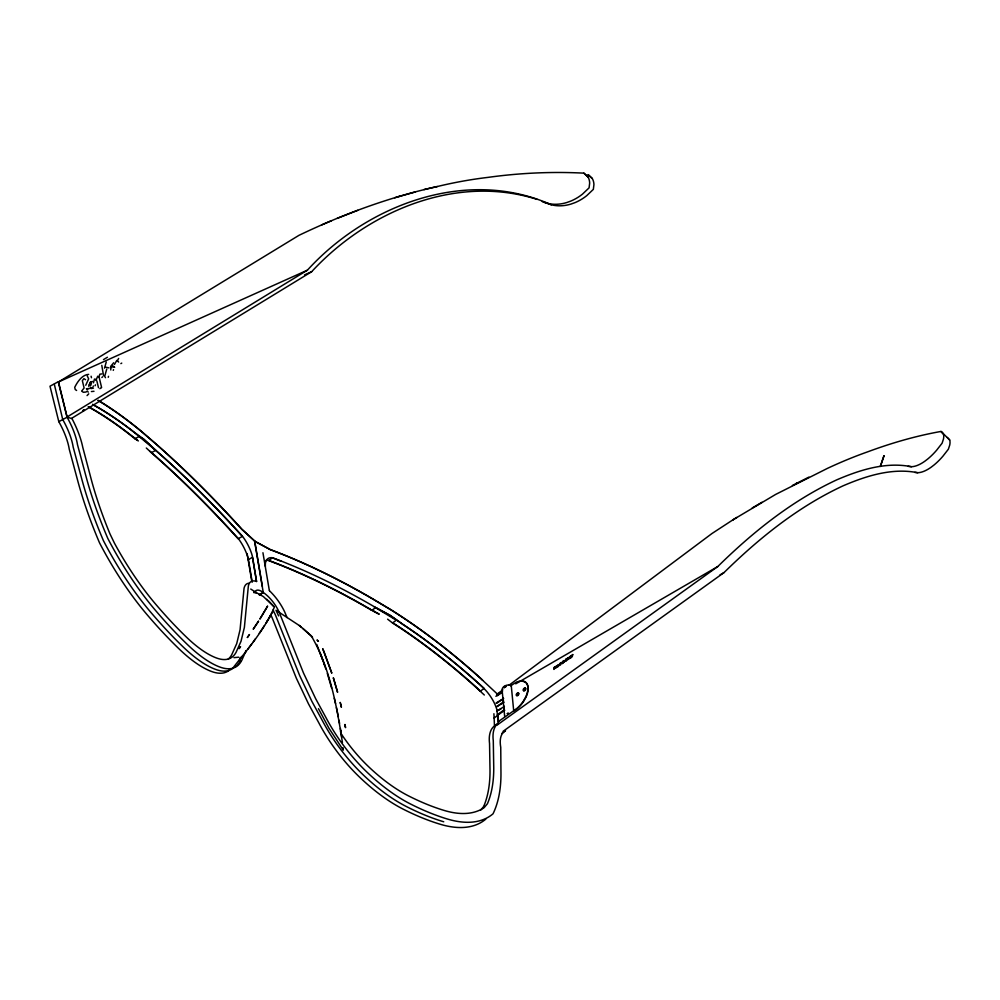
<?xml version="1.0" encoding="UTF-8"?>
<svg xmlns="http://www.w3.org/2000/svg" width="1000" height="1000" viewBox="0 0 1000 1000"><rect width="100%" height="100%" fill="white"/><g stroke="black" fill="none" stroke-linecap="round" stroke-linejoin="round"><path stroke-width="1.5" d="M507.463 713.425L507.8 714.212M93.088 386.463L93.488 385.988M83.088 410.475L84.138 410.25M232.812 668.15C247.825 648.825 264.613 629.7 274.363 607.15L273.163 605.688M88.775 386.4L90.05 383.15L92.35 381.4M108.25 377.3L108.537 376.337M106.25 362.013L104.513 368.15M883.875 455.863L880.337 466.475L884.062 455.712M113.25 370.375L113.562 369.625M95.1 385.75L95.5 384.825M507.388 713.525L507.95 714.212L508.363 713.425M89.15 384.925L90.588 381.712M246.137 650.588L242.738 658.175A103.25 36.675 61.5 0 1 219.8 667.025A135.087 47.975 61.5 0 1 187.375 644.5A294.775 104.7 61.5 0 1 155.238 610.1A152.363 54.112 61.5 0 1 107.775 538.375A215.487 76.537 61.5 0 1 85.938 476.138L77.5 444.725A38.438 13.65 61.5 0 0 67.062 417.212L58.238 381.737L50 386.213L58.812 421.688A38.438 13.65 61.5 0 1 69.25 449.2L77.7 480.613A215.487 76.537 61.5 0 0 99.525 542.837A152.363 54.112 61.5 0 0 146.988 614.575A294.775 104.7 61.5 0 0 179.137 648.962A135.087 47.975 61.5 0 0 211.562 671.488A103.25 36.675 61.5 0 0 229.338 670.2M483.675 806.5L480.487 810.325M240.375 661.112L240.725 660.375M253.863 592.638L254.3 591.737L256.163 592.487L263.363 596.587L273.775 606.425M266.962 621.6L273.5 610.513M268.7 618.725L270.875 615.1M265.988 623.138L267.913 620.025M92.5 387.6L91.812 388.6L90.45 387.638M264.462 625.538L259.275 633.312M88.75 393.825L87.062 395.588M253.35 641.737L255.4 638.862M340.775 730.612L340.513 731.95M85.75 385.25L88.637 378.825L87.263 375.962M247.787 649.237L251.688 644.013M245.062 652.825L246.438 651.025M238.912 660.65L242.812 655.725M81.888 390.788L84.113 388.013L82.338 380.675L83.925 378.65L85.55 379.725M237.413 664.9L240.075 661.725M103.475 359.613L107.413 357.262M111.862 367.688L112.562 365.2M543.413 202.05L547.025 203.238A42.875 34.625 -49.6 0 0 566.962 202.475L571.013 201A42.875 34.625 -49.6 0 0 582.463 194.15L589.075 187.862L589.663 183.15A15.85 12.325 -55.6 0 0 587.987 176.95L583.9 173.15C551.888 171.475 519.7 172.987 487.95 177.387A527.612 414.575 -58.3 0 0 437.325 186.525C389.462 197.15 343.162 214.175 298.975 235.325L58.513 381.95L67.088 416.987L307.387 270.188C366.975 204.725 466.712 166.925 551.287 204.762A42.875 34.625 -49.6 0 0 571.225 204L575.275 202.525A42.875 34.625 -49.6 0 0 586.725 195.675L593.337 189.387L593.925 184.675A15.85 12.325 -55.6 0 0 592.25 178.475L588.162 174.688L592.25 178.475M67.088 416.987L71.338 418.512L311.65 271.712C367.362 211.388 455.838 173.588 537.125 199.375M90.487 385.95L91.438 383.338M496.763 725.325L717.775 566.538C752.887 532.038 791.95 500.637 836.838 479.812C860.1 469.825 885.962 461.625 911.425 466.712A42.875 18.55 -57.6 0 0 924.8 461.25L927.75 458.988A42.875 18.55 -57.6 0 0 936.587 450.275L942.1 443.2L943.462 439.038A15.85 7.575 -53.6 0 0 943.4 433.988L941.05 431.438C916.038 435.887 891.513 443 867.7 451.825A527.612 245.45 -51.8 0 0 827.438 468.375L775.625 494.438L732.875 519.875M503.05 731.338L724.062 572.55C759.163 538.05 798.225 506.637 843.112 485.812C866.388 475.825 892.237 467.638 917.7 472.713A42.875 18.55 -57.6 0 0 931.075 467.262L934.025 465A42.875 18.55 -57.6 0 0 942.862 456.275L948.375 449.2L949.737 445.037A15.85 7.575 -53.6 0 0 949.675 439.988L941.05 431.438L943.4 433.988M101.862 377.488L102.662 376.763M494.113 718.05L497.863 715.3L498.225 723.2L493.438 726.838A48.738 22.75 53.7 0 0 489.55 743.538L490 770.138A205.325 95.838 53.7 0 1 483.675 806.5M498.225 723.2L497.188 724.087A48.738 22.75 53.7 0 0 493.288 740.788L493.738 767.387A205.325 95.838 53.7 0 1 487.413 803.75L484.225 807.588A142.162 66.35 53.7 0 1 444.288 810.475A284.225 132.662 53.7 0 1 411.562 797.412L408.525 795.9A124.812 58.25 53.7 0 1 368.875 766.963A93 43.412 53.7 0 1 340.75 733.088M496.637 694.488L502.863 689.837M509.087 685.188L711.963 533.525L733.3 519.6M371.875 610.35L375.613 607.6L390.125 615.462L402.925 624.513A437.4 204.15 53.7 0 1 480.225 685.025L483.988 688.5A26.538 12.387 53.7 0 1 496.662 708.925L497.262 711.162M501.8 733.462L505.55 730.713A38.438 17.938 53.7 0 0 500.75 747.337L500.962 772.862A215.487 100.575 53.7 0 1 493.025 813.8A152.363 71.112 53.7 0 1 447.488 819.05A294.775 137.587 53.7 0 1 410.325 803.9A135.087 63.05 53.7 0 1 367.425 772.562A103.25 48.188 53.7 0 1 326.025 717.712L315.613 698.6L303.5 673.012L279.637 613.362A24.575 11.475 53.7 0 0 263.263 592.463L254.587 541.163L270.35 549.562A751.513 350.775 53.7 0 1 372.875 598.925L391.062 609.788A447.688 208.962 53.7 0 1 481.438 678.988L482.6 680.263M262.387 586.425L254.713 541.075L241.925 529.237A751.513 266.913 61.5 0 0 155.8 443.738L141.237 431.175A447.688 159 61.5 0 0 98.2 400.363M259.525 595.212L263.263 592.463A24.575 8.725 61.5 0 0 254.425 592.675M287.05 617.575L284.762 612.087A34.875 16.275 53.7 0 0 269.7 590.975L269.488 590.562M281.137 561.188L272.362 557.837L268.625 560.588L277.387 563.938A740.925 345.825 53.7 0 1 370.25 609.462L379.113 613.987M370.35 609.513L374.113 611.275M387.612 619.163L392.55 622.975L396.3 620.225L374.087 606.763M480.25 691.25L484.125 688.4L480.35 684.925A437.4 204.15 53.7 0 0 403.05 624.412L390.25 615.375L374.125 606.625A740.925 345.825 53.7 0 0 281.262 561.1L272.5 557.737A22.575 10.537 53.7 0 0 265.4 566.438M495.9 696.325L502.088 691.975M510.737 685.9L513.2 684.163A18.288 9.65 -52.2 0 1 521.75 680.938L524.462 681.525M497.413 695.662L501.125 693.062M496.087 703L503.675 698.425M496.6 703.4L501.312 700.088M498.675 721.762L496.887 711L504.4 706.475M500.9 708.938L496.887 711M497.25 714.762L504.212 709.862L503.875 706.075M497.775 715.163L504.738 710.263L504.212 709.862M498.4 721.55L515.175 709.75A18.288 9.65 -52.2 0 0 523.3 701.237L525.65 697.1A19.163 10.113 -52.2 0 0 524.45 681.538M504.025 702.337L496.475 706.838L503.512 701.938L503.15 698.025M507.475 713.55L508.275 713.475M733.3 519.612L736.812 517.45M83.963 410.513L83.038 410.513M118.637 358.425L117.062 361.438M113.663 362.762L110.675 366.388L110.787 369.988M120.875 363.625L121.75 363.1M95.875 380.4L97.75 376.2L99.113 377.163L101.587 387.425M93.425 382.812L94.488 379.062L96.463 379.663M99.85 388.663L101.438 387.725M752.212 507.987L761.988 502.275M235 666.875L236.462 666.025M496.85 694.788L502.238 691.663M515.712 683.838L717.775 566.538M720.013 574.888L724.062 572.55M151.363 452.7L155.688 450.363L134.025 432.262A437.4 155.35 61.5 0 0 92.575 404.487M58.812 421.688L67.062 417.212M88.263 406.825A437.4 155.35 61.5 0 1 129.713 434.6L134.913 438.775L139.225 436.438L143.8 439.363L157.012 451.587A740.925 263.163 61.5 0 1 234.75 528.025L242.4 536.413L238.088 538.75L230.425 530.363A740.925 263.163 61.5 0 0 152.7 453.925L146.3 448.013M149.713 451.163L152.95 453.787A740.925 263.163 61.5 0 1 230.675 530.237L238.337 538.612A22.575 8.012 61.5 0 1 248.4 559.575L252.225 582.2M98.05 400.45A447.688 159 61.5 0 1 141.088 431.25L155.662 443.812A751.513 266.913 61.5 0 1 241.775 529.312L254.737 541.087M248.15 559.712L252.463 557.375L256.55 581.5L252.613 557.3A22.575 8.012 61.5 0 0 242.55 536.337L234.887 527.95A740.925 263.163 61.5 0 0 157.162 451.512L143.95 439.275L134.175 432.188A437.4 155.35 61.5 0 0 92.725 404.412M259.15 594.688L263.263 592.463M796.2 483.413L797.175 482.925M792.387 485.462L808.913 477.113M58.513 381.95L307.387 270.188M304.538 274.913L311.65 271.712M321.6 224.913L331.413 220.763M337.225 218.363L357.75 210.325M241.887 656.912L240.1 657.763M398.913 196.438L400.1 196.1M394.712 197.775L415.425 191.912M83.45 410.037L84.162 410.3M424 189.575L437.325 186.525M507.938 714.087L508.263 713.35M91.388 391.55L94 391.287M86.2 392L83.375 392.287L82.013 391.337M233.95 657.65L238.738 657.2M93.475 388.125L86.388 388.75L87.75 389.7M917.7 472.713L914.8 472.413M911.425 466.712L908.1 466.325M105.55 367.175L108.95 367.875M114.462 364.487L116.8 360.375M88.675 374.375C82.212 374.712 77.375 381.863 74.713 387.337L75.237 389.513L76.6 390.475M542.225 201.575L547.025 203.238M545.8 202.838L551.287 204.762M54.3 384.212L62.737 419.55A38.438 13.65 61.5 0 1 73.175 447.062L81.625 478.488A215.487 76.537 61.5 0 0 103.45 540.712A152.363 54.112 61.5 0 0 150.912 612.45A294.775 104.7 61.5 0 0 183.062 646.838A135.087 47.975 61.5 0 0 215.487 669.362A103.25 36.675 61.5 0 0 233.263 668.062M101.762 373.913L99.8 374.225L99.075 376.9M256.55 581.5L256.312 581.4A34.875 12.387 61.5 0 0 248.35 586.05L244.387 627.4L241.025 641.275L236.188 652.087A93 33.025 61.5 0 1 216.438 657.975A124.812 44.325 61.5 0 1 186.475 637.15L183.938 634.688A284.225 100.95 61.5 0 1 155.538 604.038A142.162 50.487 61.5 0 1 114.488 543.237L109.987 533.913A205.325 72.925 61.5 0 1 91.325 479.688L82.762 447.287A48.738 17.312 61.5 0 0 73.2 420.962L71.85 418.375M256.163 592.487L250.738 589.05M254.587 541.163L270.225 549.65A751.513 350.775 53.7 0 1 372.75 599.025L390.938 609.875A447.688 208.962 53.7 0 1 481.312 679.087L498.038 694.688M373.9 611.438L378.888 614.15M137.45 440.1L129.963 434.462A437.4 155.35 61.5 0 0 88.513 406.7M134.913 438.775L138.338 440.962M392.775 622.825L399.4 627.1A437.4 204.15 53.7 0 1 476.7 687.613L480.462 691.087M392.55 622.975L399.175 627.263A437.4 204.15 53.7 0 1 476.475 687.775L484.325 695.013M114.7 367.287L113.338 366.325L113.763 367.025M86.962 391.125L88.325 392.088M299.788 625.85L276 610.237L278.65 615.938M118.112 361.4L118.637 362.075M299.75 625.85L301.35 627.112M299.275 625.462L312.5 637.112M266.8 599.3L267.663 600.037M302.9 628.387L311.05 635.712M583.9 173.15L587.987 176.95M311.388 636.025C329.988 667.975 336.825 706.3 342.438 742.663M268.512 600.8L272.975 605.487M106.75 369.075L104.712 376.238L105.475 377.7M947.325 437.45L949.675 439.988M318.45 708.65L329 728.3L343.288 750.138L343.013 747.712M316.762 644.45L322.912 660.45M320.325 653.45L324.888 666.012M323.787 662.975L325.838 668.925M327.325 673.487L331.625 688.05M334.288 698.25L335.55 703.5M96.838 380.875L98.488 387.713M91.1 376.213L91.463 377.713M338.387 717L336.45 707.613M339 720.188L339.575 723.388M262.938 552.725L269.363 590.662M247.113 553.575L251.713 580.825M340.425 728.512L341.712 737.138M101.788 365.35L103.55 375.725M511.3 686.087L513.763 711.413M502.137 690.462L504.7 716.7M493.913 713.725L494.487 725.95M265.587 560.638A22.575 10.537 53.7 0 1 268.837 560.425L277.613 563.787A740.925 345.825 53.7 0 1 370.462 609.3M443.738 821.787A294.775 137.587 53.7 0 1 406.587 806.65A135.087 63.05 53.7 0 1 363.675 775.312A103.25 48.188 53.7 0 1 322.287 720.462L311.875 701.35L299.762 675.763L275.887 616.112A24.575 11.475 53.7 0 0 272.95 610.15M485.875 819.05A152.363 71.112 53.7 0 1 440.337 824.287A294.775 137.587 53.7 0 1 403.175 809.15A135.087 63.05 53.7 0 1 360.275 777.812A103.25 48.188 53.7 0 1 318.875 722.962L308.475 703.838L296.363 678.263L272.488 618.612A24.575 11.475 53.7 0 0 270.65 614.637M523.787 689.425A1.55 0.825 -52.2 0 1 525.562 688.312A1.55 0.825 -52.2 0 1 525.225 690.188A1.55 0.825 -52.2 0 1 523.587 690.638M517.65 693.413A1.55 0.825 -52.2 0 1 518.8 694.175A1.55 0.825 -52.2 0 1 516.9 695.763A1.55 0.825 -52.2 0 1 517.35 693.662M515.45 709.963A18.288 9.65 -52.2 0 0 523.575 701.45L525.925 697.312A19.163 10.113 -52.2 0 0 524.725 681.75L522.025 681.15A18.288 9.65 -52.2 0 0 520.462 681.275M517.062 682.312A18.288 9.65 -52.2 0 1 518.8 681.663M504.275 687.65A1.625 1.175 -5.2 0 1 504.538 687.387M504.862 687.188A1.625 1.175 -5.2 0 1 505.675 686.988M502.5 691.525A6.325 4.6 -5.2 0 1 504.137 686.375A6.325 4.6 -5.2 0 1 511.225 685.362M504.087 687.625A1.625 1.175 -5.2 0 1 504.5 687.062M504 687.525A1.625 1.175 -5.2 0 1 504.462 686.663M504.8 686.462A1.625 1.175 -5.2 0 1 506.425 686.375M249.137 583.237A34.875 12.387 61.5 0 0 244.037 588.387L240.062 629.738L236.713 643.612L231.875 654.425A93 33.025 61.5 0 1 228.15 659.163M255.413 592.812A24.575 8.725 61.5 0 1 256.525 593.288M559.562 664.6L558.025 666.562L557.925 664.8L559.562 664.6M559.175 665.05C558.138 667.438 558.525 663.15 559.175 665.05M555.3 667L553.9 669.412L553.812 667.65L554.375 667.25L554.788 668.213L555.638 666.375L555.375 668.4L555.3 667M556.462 667.225C555.325 669.837 556.788 662.825 557.825 666.712L556.462 667.225M556.788 666.012L556.562 666.85L556.788 666.012M568.525 658.9C567.4 661.513 568.85 654.5 569.888 658.375L568.525 658.9M568.85 657.688L568.625 658.525L568.85 657.688M572.75 654.562L571.413 655.487L572.212 656.775L572.75 654.562M267.525 606.25L260.012 618.875L267.525 606.25M258.488 621.275L253.312 629.05L258.488 621.275M249.438 634.6L247.387 637.463L249.438 634.6M240.475 646.75L239.1 648.55L240.475 646.75M561.25 662.513L559.85 663.475L559.938 665.25C562.7 663.263 559.113 664.7 561.25 662.513M562.712 661.488L562.425 663.525L562.712 661.488M563.462 660.987L563.175 663.012L563.475 661.612C565.588 663.913 564.113 657.887 564.3 661.625L563.462 660.987M566.1 659.163L565.812 661.188L566.1 659.163M567.837 657.962L566.325 659L566.987 660.375L567.837 657.962M570.388 656.213L570.1 658.225L571.438 657.312L570.475 657.663L570.388 656.213M317.775 640.675L317.038 639.975L318.463 641.375L317.775 640.675M267.425 601.688L267.425 601.688M324.225 652.312L322.738 648.713L331.812 673.2L324.225 652.312M333.837 679.388L333.3 677.75L337.6 692.312L333.837 679.388M341.4 707.188L340.25 702.525L341.4 707.188M345.262 725.987L344.963 724.463L345.538 727.65L345.262 725.987M524.362 690.35A1.55 0.825 -52.2 0 0 525.25 688.075A1.55 0.825 -52.2 0 0 523.263 689.45A1.55 0.825 -52.2 0 0 524.362 690.35M516.663 695.438A1.487 0.787 -52.2 0 0 518.225 694.325A1.55 0.825 -52.2 0 0 518.112 692.862A1.55 0.825 -52.2 0 0 516.562 693.925A1.55 0.825 -52.2 0 0 516.663 695.425"/></g></svg>
